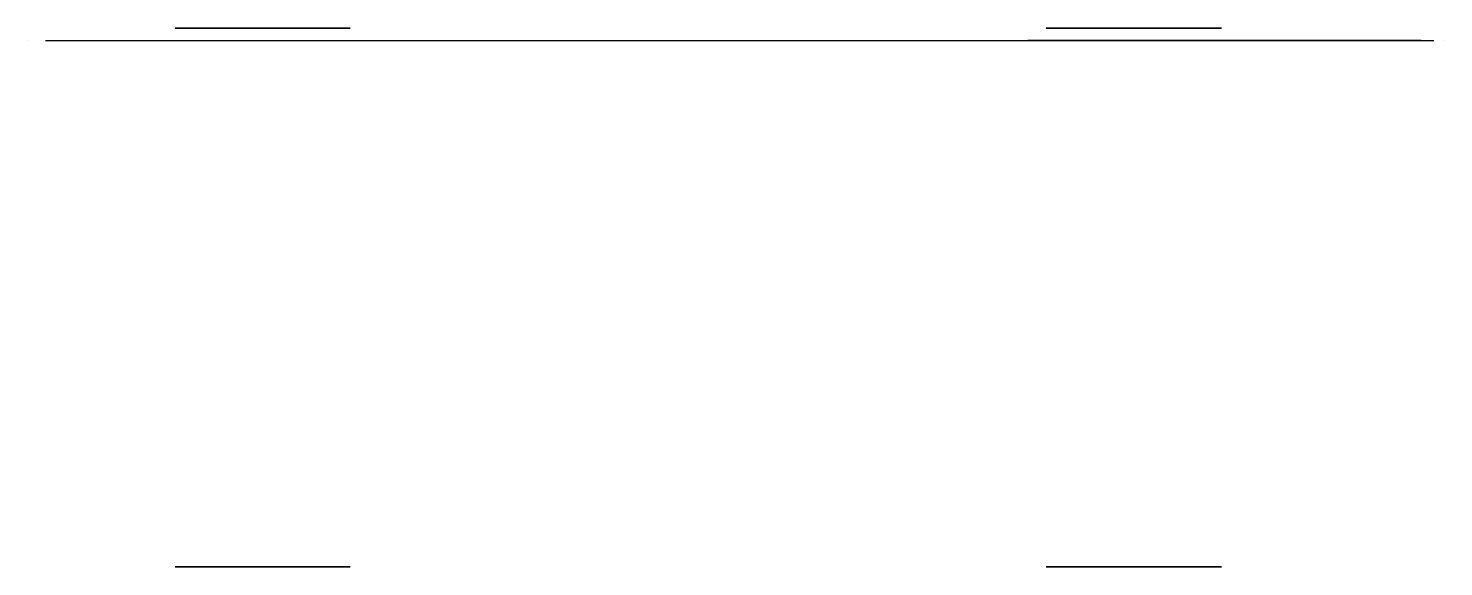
# Model space of a CAD drawing. Extents: x -0.66 to 3.33, y 0 to 1.52.
import ezdxf

# ---------------------------------------------------------------- set-up
doc = ezdxf.new("R2010")
doc.units = 0
doc.header["$LTSCALE"] = 1.2
doc.header["$MEASUREMENT"] = 0
doc.layers.add('CARRO', color=3, linetype='CONTINUOUS')
doc.layers.add('RODA', color=3, linetype='CONTINUOUS')

msp = doc.modelspace()

# ---------------------------------------------------------------- linework, layer by layer
at = {"layer": 'CARRO', "extrusion": (-1.22515e-16, 1, 0)}
for p, q in [((-0.6126, 1.4841, 0.6416), (0.5594, 1.4841, 0.7436)), ((-0.6126, 1.4841, 0.2078), (-0.6126, 1.4841, 0.6416)), ((-0.6126, 1.4841, 0.2078), (3.3022, 1.4841, 0.2078)), ((0.5594, 1.4841, 0.7436), (1.0509, 1.4841, 1.1856)), ((1.0509, 1.4841, 1.1856), (2.1573, 1.4841, 1.1925)), ((2.6297, 1.4841, 0.7891), (2.1573, 1.4841, 1.1925)), ((3.2664, 1.4841, 0.7372), (2.6297, 1.4841, 0.7891)), ((3.2664, 1.4841, 0.7372), (3.3022, 1.4841, 0.2078))]:
    msp.add_line(p, q, dxfattribs=at)
at = {"layer": 'RODA', "extrusion": (-1.22515e-16, 1, 0)}
for p, q in [((-0.6609, 1.4841, 0.2415), (-0.6609, 1.4841, 0.382)), ((3.3298, 1.4841, 0.3934), (3.3298, 1.4841, 0.2377))]:
    msp.add_line(p, q, dxfattribs=at)
for centre in [(0, 0.247, 1.5183), (-2.4563, 0.247, 1.5183)]:
    msp.add_circle(centre, 0.247, dxfattribs=at)
at = {"layer": 'RODA', "extrusion": (1.22515e-16, -1, 0)}
for centre in [(0, 0.247), (2.4563, 0.247)]:
    msp.add_circle(centre, 0.247, dxfattribs=at)

doc.saveas('drawing.dxf')
